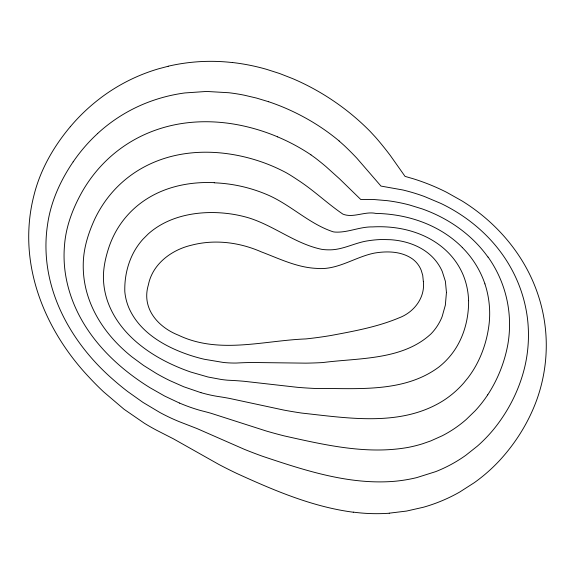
<?xml version="1.0" encoding="UTF-8"?>
<svg xmlns="http://www.w3.org/2000/svg" width="575" height="575" viewBox="0 0 575 575"><rect width="100%" height="100%" fill="white"/><g stroke="black" fill="none" stroke-linecap="round" stroke-linejoin="round"><path stroke-width="0.86" d="M487.737 394.817C497.698 379.579 504.591 362.3 507.854 344.389A116.653 116.653 0 0 0 488.074 257.032M73.169 161.819C60.411 180.579 50.787 201.753 47.596 224.351A141.939 141.939 0 0 0 46.101 252.547C48.336 302.335 76.346 347.674 113.289 379.694A267.123 267.123 0 0 0 127.779 391.611L142.945 402.378L159.742 412.412A195.651 195.651 0 0 0 179.407 421.727L196.902 428.519L244.361 449.327A491.287 491.287 0 0 0 262.71 456.334C304.98 470.465 349.054 484.998 394.27 481.318A153.115 153.115 0 0 0 416.695 477.624L435.642 471.651A140.271 140.271 0 0 0 465.779 455.321L477.451 446.063A145.389 145.389 0 0 0 493.968 428.943C508.178 411.362 518.758 390.72 524.314 368.791A139.114 139.114 0 0 0 527.447 318.291A138.877 138.877 0 0 0 510.126 266.541C496.793 243.038 476.646 223.74 453.416 210.105A169.776 169.776 0 0 0 440.96 203.471L424.501 196.528A195.586 195.586 0 0 0 402.888 189.987L380.966 186.077L356.838 158.175A312.333 312.333 0 0 0 344.102 145.439L339.113 140.983M70.301 126.723C53.525 146.69 40.25 169.891 33.954 195.342A163.552 163.552 0 0 0 28.98 227.492C25.782 283.295 51.362 337.302 89.089 377.236A291.561 291.561 0 0 0 103.543 391.791L124.085 409.285L144.303 423.207A213.009 213.009 0 0 0 156.803 430.352L173.413 438.826L218.809 464.42A506.252 506.252 0 0 0 236.958 473.527C274.131 490.453 312.462 506.891 353.294 512.217M97.7 133.472L94.501 136.491A164.773 164.773 0 0 0 73.183 161.827M168.195 66.262L158.52 68.82A180.076 180.076 0 0 0 101.186 97.527L97.218 100.596A187.184 187.184 0 0 0 70.308 126.723M389.225 513.173L406.568 511.06L423.308 507.265A162.43 162.43 0 0 0 459.856 491.948L474.361 482.641A167.627 167.627 0 0 0 499.043 461.071C515.48 443.375 528.583 422.438 536.82 399.711A161.841 161.841 0 0 0 546.243 341.78A159.972 159.972 0 0 0 535.584 287.91C523.53 256.328 501.45 229.037 474.253 209.178A191.295 191.295 0 0 0 462.012 200.927L446.631 192.294A216.214 216.214 0 0 0 413.569 178.854L405.037 176.374L390.411 155.638A337.884 337.884 0 0 0 375.604 137.303L370.142 131.409A240.81 240.81 0 0 0 334.363 101.516A241.299 241.299 0 0 0 292.732 78.646L279.666 73.535L266.52 69.323A207.496 207.496 0 0 0 232.501 62.531M214.231 182.656C193.107 181.7 171.436 185.358 152.706 195.457A95.644 95.644 0 0 0 144.368 200.517A91.166 91.166 0 0 0 115.496 232.214A97.197 97.197 0 0 0 109.415 245.827C105.807 256.335 103.212 267.418 103.421 278.58A76.259 76.259 0 0 0 107.065 299.712C117.293 330.956 145.223 352.597 174.261 365.506A192.366 192.366 0 0 0 191.029 372.126L208.049 377.013L221.044 379.435A126.45 126.45 0 0 0 227.628 380.204L229.375 380.291A325.666 325.666 0 0 1 244.231 381.304L297.203 387.291A438.977 438.977 0 0 0 314.791 388.448C356.227 388.132 403.823 393.357 439.142 366.828A74.994 74.994 0 0 0 454.983 349.528C464.427 335.175 468.762 317.788 468.611 300.696M200.955 392.668L183.698 386.745L169.841 380.607A217.091 217.091 0 0 1 156.35 373.448L143.563 365.441L131.812 356.787A162.61 162.61 0 0 1 123.352 349.507C105.031 332.724 90.591 310.96 85.38 286.429A98.066 98.066 0 0 1 83.274 262.962C83.684 247.566 88.521 232.595 94.94 218.708A119.068 119.068 0 0 1 104.039 202.946A113.232 113.232 0 0 1 140.243 169.158A118.335 118.335 0 0 1 158.147 160.605C179.508 152.476 202.917 150.621 225.501 153.46A175.512 175.512 0 0 1 255.444 159.922A172.493 172.493 0 0 1 286.3 172.766L289.778 174.814A255.796 255.796 0 0 1 297.872 180.054C313.734 190.289 327.348 203.55 342.923 214.137C353.23 218.306 364.988 211.054 375.806 213.411A146.388 146.388 0 0 1 395.772 215.136C420.476 218.924 444.554 229.59 462.293 247.458M268.683 101.746L256.493 98.066L244.289 95.198A194.3 194.3 0 0 0 228.915 92.74L206.626 91.447L184.862 92.942A164.141 164.141 0 0 0 149.22 101.854A157.471 157.471 0 0 0 97.685 133.458M179.544 403.089L164.702 396.082L150.032 387.737A241.946 241.946 0 0 1 135.873 378.293C112.003 361.186 90.987 339.279 77.877 312.793A141.184 141.184 0 0 1 73.061 301.933C68.878 291.281 66.003 280.097 64.752 268.712A119.916 119.916 0 0 1 64.558 244.778C66.067 225.803 73.118 207.733 82.419 191.288A142.226 142.226 0 0 1 96.837 170.725A138.978 138.978 0 0 1 101.854 165.111A135.348 135.348 0 0 1 144.009 134.816A141.802 141.802 0 0 1 170.603 125.709C194.882 119.988 220.419 120.685 244.67 126.227A197.62 197.62 0 0 1 277.675 136.872M310.953 154.862L315.287 157.981A283.719 283.719 0 0 1 325.903 166.556L339.509 178.803L360.791 199.518L373.901 199.518L387.27 200.661A170.365 170.365 0 0 1 409.457 204.973L422.316 208.948A150.952 150.952 0 0 1 434.765 214.008C452.194 222.015 468.136 233.45 480.75 247.947A119.837 119.837 0 0 1 487.967 257.111M389.232 513.238A177.165 177.165 0 0 1 353.309 512.124M168.18 66.218A188.693 188.693 0 0 1 232.501 62.582M179.551 403.068A173.93 173.93 0 0 0 198.993 410.061L202.4 410.981A260.906 260.906 0 0 1 210.982 413.267L266.168 430.984A473.8 473.8 0 0 0 284.474 435.958C324.71 444.921 366.591 454.768 407.934 447.443A132.315 132.315 0 0 0 422.762 443.72L430.783 440.903L442.247 435.764A118.285 118.285 0 0 0 466.188 419.513L475.202 410.758A123.337 123.337 0 0 0 487.729 394.817M277.668 136.893A196.571 196.571 0 0 1 310.967 154.84M214.223 182.807A149.363 149.363 0 0 1 265.47 193.969C289.627 203.665 308.473 223.682 333.177 231.811A24.876 24.876 0 0 0 335.239 232.084C347.918 232.782 359.828 226.629 372.543 226.909A122.504 122.504 0 0 1 389.361 227.132C409.953 228.814 430.646 236.124 445.92 250.377A71.372 71.372 0 0 1 463.155 274.929A72.946 72.946 0 0 1 468.575 300.696M268.683 101.746A220.699 220.699 0 0 1 304.182 117.257A213.936 213.936 0 0 1 339.135 140.954M462.271 247.48A94.602 94.602 0 0 1 484.933 283.877M484.926 283.885A95.019 95.019 0 0 1 489.21 322.97C487.543 338.172 482.971 353.115 475.467 366.455A99.741 99.741 0 0 1 468.093 377.646L463.781 382.943A96.413 96.413 0 0 1 443.39 400.574C401.235 427.117 348.529 418.14 301.954 413.102A457.377 457.377 0 0 1 283.899 410.097L229.389 398.389A301.02 301.02 0 0 0 217.774 396.448L215.187 396.01A147.574 147.574 0 0 1 200.963 392.653M423.358 281.527C425.241 297.814 413.863 312.369 399.05 317.86C377.301 326.974 353.905 331.193 330.841 335.512A411.154 411.154 0 0 1 305.828 338.927C263.4 340.558 218.946 354.552 178.415 335.182C157.895 327.074 141.263 308.236 148.393 284.848C152.504 263.868 171.695 249.773 191.597 245.166C214.842 239.107 239.538 242.298 261.366 251.893C279.285 258.671 297.038 267.512 316.516 268.381C337.417 270.458 354.732 257.061 374.375 253.101C387.248 250.901 401.695 251.232 412.699 259.109A25.803 25.803 0 0 1 421.202 270.25L422.718 275.296L423.358 281.527M446.444 292.431L445.352 305.152L442.132 316.609A53.798 53.798 0 0 1 439.753 321.799A52.203 52.203 0 0 1 431.142 333.737C402.593 360.41 358.807 357.844 322.783 362.559A425.529 425.529 0 0 1 305.835 363.148L252.698 362.494A339.365 339.365 0 0 0 236.95 363.012L236.081 363.048A107.784 107.784 0 0 1 223.265 362.444L204.333 359.267A167.605 167.605 0 0 1 189.211 354.998C164.486 346.66 138.74 331.976 128.39 306.662A54.251 54.251 0 0 1 124.811 291.697C124.401 277.804 127.449 263.673 134.198 251.469A67.721 67.721 0 0 1 142.902 239.272L148.264 233.91A73.068 73.068 0 0 1 154.172 229.166C168.842 218.572 186.947 213.706 204.844 212.736A130.769 130.769 0 0 1 224.854 213.217A127.715 127.715 0 0 1 249.025 217.961C274.304 225.917 295.55 243.879 321.655 249.32A47.107 47.107 0 0 0 328.62 249.838C342.722 250.226 355.163 242.377 368.92 240.673A98.828 98.828 0 0 1 382.447 239.502L390.533 239.71A83.54 83.54 0 0 1 397.893 240.537C412.174 242.751 426.319 249.112 435.57 260.525A47.394 47.394 0 0 1 442.232 271.407L445.395 281.34L446.444 292.431"/></g></svg>
